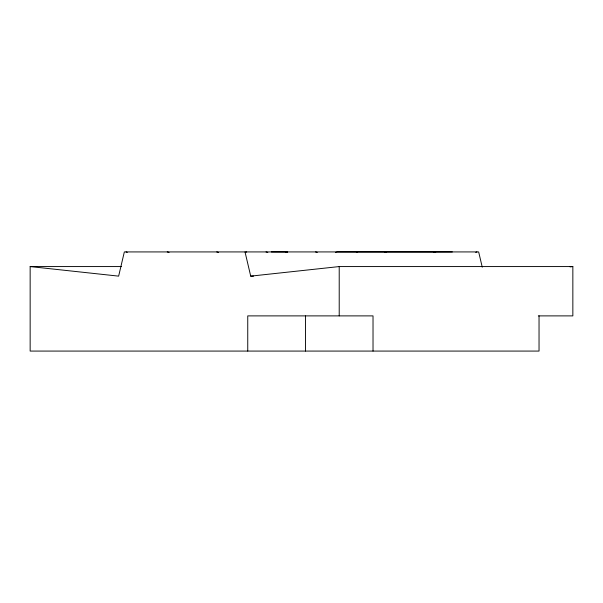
<?xml version="1.0" encoding="UTF-8"?>
<svg xmlns="http://www.w3.org/2000/svg" width="603" height="603" viewBox="0 0 603 603"><rect width="100%" height="100%" fill="white"/><g stroke="black" fill="none" stroke-linecap="round" stroke-linejoin="round"><path stroke-width="0.9" d="M245.444 252.363L246.627 251.926M475.714 252.363L476.898 251.926M285.89 252.401L287.639 251.941L271.335 251.926M335.396 252.401L337.205 251.926L435.758 251.971L433.956 252.446M384.684 252.446L386.493 251.971M245.022 251.926L250.72 276.136L339.21 266.571L572.85 266.571L572.85 315.889L538.321 315.889M570.054 266.873L572.85 266.571M436.052 251.941L452.34 251.926M539.037 315.889L539.037 351.074L30.15 351.074L30.15 266.571L121.535 266.571M250.72 276.136L253.546 276.136M30.15 266.571L118.64 276.136L124.339 251.926L478.661 251.926L482.249 267.167M315.55 251.926L317.291 252.386M266.006 251.926L267.815 252.401M216.733 251.926L218.542 252.401M167.257 251.926L169.066 252.401M356.373 251.926L357.556 252.363M126.102 251.926L127.286 252.363M373.023 351.074L373.023 315.889L247.75 315.889L247.75 351.074M339.21 266.571L339.21 315.889M305.472 315.889L305.472 351.074"/></g></svg>
